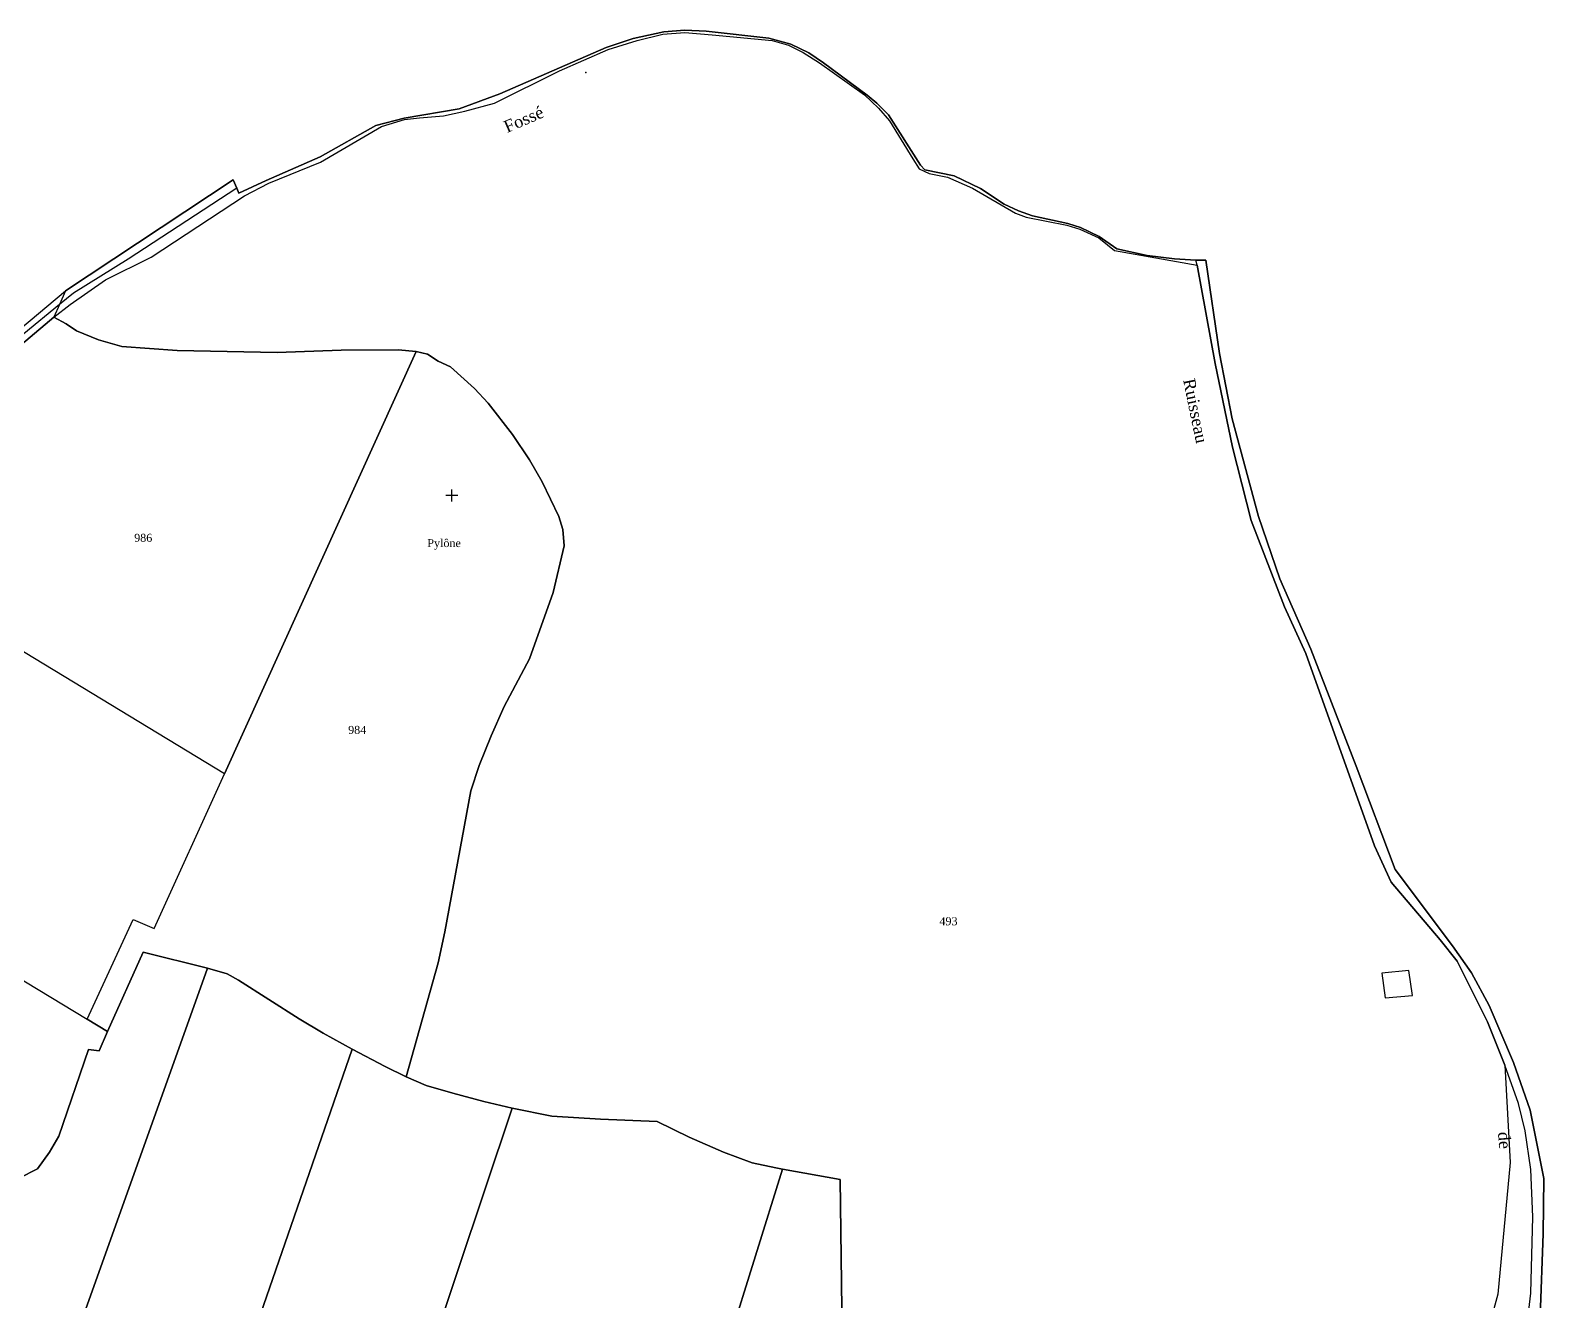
# Model space of a CAD drawing. Extents: x 1206804 to 1210977, y 6152742 to 6157901.
# Drawn here: x 1208784.9 to 1209163.1, y 6154077.2 to 6154395 of the extents above; entities that cross this region are included whole.
import ezdxf

# ---------------------------------------------------------------- set-up
doc = ezdxf.new("R2010")
doc.units = 0
doc.linetypes.add('CONTINU', pattern=[0])
doc.layers.get('0').update_dxf_attribs({"linetype": 'CONTINU'})
for name, color, linetype in [('1FLECHEFL', 7, 'CONTINU'), ('1LIEUDIT', 7, 'CONTINU'), ('1PARCELLE', 7, 'CONTINU'), ('1SUBDSECT', 7, 'CONTINU'), ('1TRONFLUV', 7, 'CONTINU'), ('3CALVAIRE', 7, 'CONTINU'), ('3CALVAIRETEX', 7, 'CONTINU'), ('3LIMNONPARC', 7, 'CONTINU'), ('3PARCELLETEX', 7, 'CONTINU'), ('3TRONFLUVTEX', 7, 'CONTINU')]:
    doc.layers.add(name, color=color, linetype=linetype)
doc.styles.get("Standard").update_dxf_attribs({"font": 'Times New Roman'})

# ---------------------------------------------------------------- blocks, each defined once
blk = doc.blocks.new('DETATOPO')
for points in [[(-1.5, 0), (1.5, 0)], [(0, -1.5), (0, 1.5)]]:
    blk.add_lwpolyline(points)
blk = doc.blocks.new('FLECHRU1')
blk.add_point((0, 0))

msp = doc.modelspace()

# ---------------------------------------------------------------- linework, layer by layer
at = {"layer": '1LIEUDIT'}
for points in [[(1209162.22, 6154073.53), (1209162.96, 6154094.15), (1209163.08, 6154108.04), (1209159.72, 6154125.06), (1209155.52, 6154137.01), (1209149.47, 6154151.28), (1209145.07, 6154159.39), (1209140.32, 6154166.2), (1209125.94, 6154185.22), (1209116.21, 6154211.06), (1209104.89, 6154240.26), (1209097.1, 6154257.86), (1209091.82, 6154273.44), (1209085.21, 6154297.89), (1209082.06, 6154314.22), (1209078.65, 6154337.52), (1209076.16, 6154337.5), (1209070.78, 6154337.8), (1209063.99, 6154338.69), (1209056.4, 6154340.37), (1209051.98, 6154343.39), (1209047.34, 6154345.65), (1209044.13, 6154346.68), (1209035.35, 6154348.58), (1209031.8, 6154349.82), (1209028.25, 6154351.54), (1209022.31, 6154355.42), (1209015.72, 6154358.56), (1209008.42, 6154360.06), (1209007.3, 6154361.28), (1208999.32, 6154373.82), (1208996.4, 6154376.71), (1208994, 6154378.78), (1208983.06, 6154386.85), (1208979.42, 6154389.31), (1208974.94, 6154391.51), (1208969.46, 6154392.95), (1208953.82, 6154394.75), (1208948.49, 6154394.96), (1208943.23, 6154394.55), (1208935.54, 6154392.94), (1208928.76, 6154390.64), (1208902.19, 6154379.08), (1208892.02, 6154375.36), (1208878.32, 6154373.03), (1208871.27, 6154371.2), (1208857.32, 6154363.35), (1208843.79, 6154357.42), (1208836.97, 6154354.23), (1208836.51, 6154355.53), (1208835.62, 6154357.62), (1208793.72, 6154329.84), (1208792.17, 6154326.41), (1208790.74, 6154323.28), (1208777.83, 6154312.36)], [(1208782.23, 6154320.28), (1208793.72, 6154329.84), (1208792.17, 6154326.41), (1208790.74, 6154323.28), (1208777.83, 6154312.36)]]:
    msp.add_lwpolyline(points, dxfattribs=at)
at = {"layer": '1PARCELLE'}
for points in [[(1208987.73, 6154068.98), (1208987.28, 6154107.78), (1208972.85, 6154110.37), (1208971.21, 6154110.66), (1208965.27, 6154111.94), (1208958.11, 6154114.63), (1208949.5, 6154118.36), (1208941.55, 6154122.23), (1208927.35, 6154122.82), (1208915.19, 6154123.57), (1208905.29, 6154125.59), (1208898.21, 6154127.24), (1208890.47, 6154129.35), (1208883.83, 6154131.29), (1208878.82, 6154133.45), (1208886.8, 6154161.91), (1208888.5, 6154169.68), (1208894.95, 6154204.87), (1208897.08, 6154211.19), (1208900.06, 6154218.61), (1208903.31, 6154225.97), (1208909.63, 6154237.92), (1208915.57, 6154254.44), (1208918.27, 6154266.15), (1208917.93, 6154270.23), (1208917, 6154273.41), (1208912.78, 6154282.08), (1208909.65, 6154287.58), (1208905.42, 6154293.93), (1208899.31, 6154301.78), (1208895.91, 6154305.46), (1208889.9, 6154310.84), (1208886.85, 6154312.23), (1208884.18, 6154314.02), (1208881.28, 6154314.7), (1208881.28, 6154314.7), (1208876.83, 6154315.13), (1208862.56, 6154315.05), (1208846.57, 6154314.43), (1208821.58, 6154314.93), (1208807.76, 6154315.96), (1208801.89, 6154317.59), (1208796.45, 6154319.84), (1208793.84, 6154321.58), (1208790.74, 6154323.28), (1208794.88, 6154326.44), (1208803.64, 6154332.61), (1208815.08, 6154338.22), (1208838.43, 6154353.62), (1208844.52, 6154356.78), (1208857.41, 6154361.99), (1208872.64, 6154370.94), (1208878.37, 6154372.68), (1208882.12, 6154373.11), (1208888.1, 6154373.56), (1208893.47, 6154374.73), (1208900.88, 6154376.74), (1208917.12, 6154384.83), (1208929.32, 6154390.18), (1208936.51, 6154392.38), (1208942.99, 6154394.01), (1208948.43, 6154394.38), (1208955.3, 6154393.85), (1208970.28, 6154392.38), (1208974.35, 6154391.22), (1208978.01, 6154389.42), (1208982.07, 6154386.84), (1208993.31, 6154378.79), (1208996.88, 6154375.5), (1208999.57, 6154372.34), (1209005.39, 6154362.81), (1209007.01, 6154360.34), (1209009.47, 6154359.19), (1209014.07, 6154358.21), (1209020.37, 6154355.47), (1209031.07, 6154349.24), (1209033.71, 6154348.23), (1209043.94, 6154346.25), (1209047.12, 6154345.22), (1209051.88, 6154343.1), (1209055.78, 6154339.93), (1209076.47, 6154336.26), (1209081, 6154311.67), (1209085.31, 6154290.78), (1209089.94, 6154272.45), (1209098.3, 6154250.84), (1209103.62, 6154239.24), (1209120.82, 6154191.19), (1209124.99, 6154182.11), (1209137.23, 6154167.66), (1209141.43, 6154162.32), (1209149.06, 6154147.17), (1209153.37, 6154136.35), (1209154.68, 6154112.04), (1209151.63, 6154079.09), (1209150.09, 6154073.59)], [(1209159.19, 6154073.72), (1209159.89, 6154079.34), (1209160.38, 6154098.46), (1209159.85, 6154110.26), (1209158.4, 6154119.93), (1209156.77, 6154126.72), (1209153.37, 6154136.35), (1209154.68, 6154112.04), (1209151.63, 6154079.09), (1209150.09, 6154073.59)]]:
    msp.add_lwpolyline(points, dxfattribs=at)
for points in [[(1208881.28, 6154314.7), (1208833.4, 6154209.17), (1208722.05, 6154276.73), (1208725.34, 6154279.12), (1208729.9, 6154281.48), (1208739.35, 6154284.78), (1208744.22, 6154287.35), (1208752.6, 6154295.13), (1208760.66, 6154301.8), (1208764.47, 6154304.79), (1208772.59, 6154308.69), (1208777.83, 6154312.36), (1208790.74, 6154323.28), (1208793.84, 6154321.58), (1208796.45, 6154319.84), (1208801.89, 6154317.59), (1208807.76, 6154315.96), (1208821.58, 6154314.93), (1208846.57, 6154314.43), (1208862.56, 6154315.05), (1208876.83, 6154315.13), (1208881.28, 6154314.7)], [(1208829.17, 6154160.54), (1208813.07, 6154164.58), (1208804.2, 6154144.72), (1208799.06, 6154147.83), (1208810.63, 6154172.71), (1208815.84, 6154170.46), (1208833.4, 6154209.17), (1208881.28, 6154314.7), (1208884.18, 6154314.02), (1208886.85, 6154312.23), (1208889.9, 6154310.84), (1208895.91, 6154305.46), (1208899.31, 6154301.78), (1208905.42, 6154293.93), (1208909.65, 6154287.58), (1208912.78, 6154282.08), (1208917, 6154273.41), (1208917.93, 6154270.23), (1208918.27, 6154266.15), (1208915.57, 6154254.44), (1208909.63, 6154237.92), (1208903.31, 6154225.97), (1208900.06, 6154218.61), (1208897.08, 6154211.19), (1208894.95, 6154204.87), (1208888.5, 6154169.68), (1208886.8, 6154161.91), (1208878.82, 6154133.45), (1208873.57, 6154136.04), (1208865.31, 6154140.34), (1208858.11, 6154144.33), (1208852.08, 6154147.91), (1208836.91, 6154157.58), (1208834.08, 6154159.16), (1208829.17, 6154160.54)], [(1208833.4, 6154209.17), (1208722.05, 6154276.73), (1208719.42, 6154273.14), (1208715.7, 6154265.9), (1208713.55, 6154260.69), (1208708.97, 6154239.99), (1208707.94, 6154236.31), (1208704.08, 6154228.17), (1208699.67, 6154219.39), (1208694.34, 6154211.21), (1208799.06, 6154147.83), (1208810.63, 6154172.71), (1208815.84, 6154170.46), (1208833.4, 6154209.17)], [(1208804.2, 6154144.72), (1208802.07, 6154139.92), (1208799.4, 6154140.25), (1208791.98, 6154118.58), (1208789.69, 6154114.61), (1208786.71, 6154110.39), (1208782.07, 6154108.06), (1208770.58, 6154104.23), (1208756.24, 6154100.12), (1208744, 6154097.72), (1208713.7, 6154115.22), (1208697.53, 6154124.93), (1208727.34, 6154172.29), (1208714.09, 6154183.15), (1208717.14, 6154188.09), (1208689.53, 6154204.77), (1208694.34, 6154211.21), (1208799.06, 6154147.83), (1208804.2, 6154144.72)], [(1208700.54, 6153885.11), (1208711.85, 6153908.38), (1208732.84, 6153951.54), (1208707.95, 6153962.03), (1208734.1, 6153997.7), (1208757.39, 6154028.62), (1208756.13, 6154035.99), (1208744, 6154097.72), (1208756.24, 6154100.12), (1208770.58, 6154104.23), (1208782.07, 6154108.06), (1208786.71, 6154110.39), (1208789.69, 6154114.61), (1208791.98, 6154118.58), (1208799.4, 6154140.25), (1208802.07, 6154139.92), (1208804.2, 6154144.72), (1208813.07, 6154164.58), (1208829.17, 6154160.54), (1208727.35, 6153875.78), (1208718.13, 6153879.35), (1208704.88, 6153883.97), (1208700.54, 6153885.11)], [(1208727.35, 6153875.78), (1208829.17, 6154160.54), (1208834.08, 6154159.16), (1208836.91, 6154157.58), (1208852.08, 6154147.91), (1208858.11, 6154144.33), (1208865.31, 6154140.34), (1208768.4, 6153860.3), (1208754.59, 6153865.49), (1208727.35, 6153875.78)], [(1208865.31, 6154140.34), (1208873.57, 6154136.04), (1208878.82, 6154133.45), (1208883.83, 6154131.29), (1208890.47, 6154129.35), (1208898.21, 6154127.24), (1208905.29, 6154125.59), (1208871.43, 6154024.27), (1208845.8, 6153947.59), (1208836.16, 6153918.74), (1208829.02, 6153897.38), (1208824.28, 6153883.21), (1208812.68, 6153848.5), (1208781.3, 6153856.5), (1208774.74, 6153857.85), (1208770.64, 6153859.26), (1208768.4, 6153860.3), (1208865.31, 6154140.34)], [(1208871.43, 6154024.27), (1208905.29, 6154125.59), (1208915.19, 6154123.57), (1208927.35, 6154122.82), (1208941.55, 6154122.23), (1208949.5, 6154118.36), (1208958.11, 6154114.63), (1208965.27, 6154111.94), (1208971.21, 6154110.66), (1208972.85, 6154110.37), (1208925.65, 6153958.72), (1208916.94, 6153965.15), (1208901.6, 6153976.47), (1208893.19, 6153980.62), (1208888.37, 6153983), (1208871.43, 6154024.27)], [(1208972.85, 6154110.37), (1208987.28, 6154107.78), (1208987.73, 6154068.98), (1208953.53, 6153941.22), (1208951.14, 6153943.91), (1208950.28, 6153940.55), (1208925.65, 6153958.72), (1208972.85, 6154110.37)]]:
    msp.add_lwpolyline(points, close=True, dxfattribs=at)
at = {"layer": '1SUBDSECT'}
msp.add_lwpolyline([(1208782.23, 6154320.28), (1208793.72, 6154329.84), (1208835.62, 6154357.62), (1208836.51, 6154355.53), (1208836.97, 6154354.23), (1208843.79, 6154357.42), (1208857.32, 6154363.35), (1208871.27, 6154371.2), (1208878.32, 6154373.03), (1208892.02, 6154375.36), (1208902.19, 6154379.08), (1208928.76, 6154390.64), (1208935.54, 6154392.94), (1208943.23, 6154394.55), (1208948.49, 6154394.96), (1208953.82, 6154394.75), (1208969.46, 6154392.95), (1208974.94, 6154391.51), (1208979.42, 6154389.31), (1208983.06, 6154386.85), (1208994, 6154378.78), (1208996.4, 6154376.71), (1208999.32, 6154373.82), (1209007.3, 6154361.28), (1209008.42, 6154360.06), (1209015.72, 6154358.56), (1209022.31, 6154355.42), (1209028.25, 6154351.54), (1209031.8, 6154349.82), (1209035.35, 6154348.58), (1209044.13, 6154346.68), (1209047.34, 6154345.65), (1209051.98, 6154343.39), (1209056.4, 6154340.37), (1209063.99, 6154338.69), (1209070.78, 6154337.8), (1209076.16, 6154337.5), (1209078.65, 6154337.52), (1209082.06, 6154314.22), (1209085.21, 6154297.89), (1209091.82, 6154273.44), (1209097.1, 6154257.86), (1209104.89, 6154240.26), (1209116.21, 6154211.06), (1209125.94, 6154185.22), (1209140.32, 6154166.2), (1209145.07, 6154159.39), (1209149.47, 6154151.28), (1209155.52, 6154137.01), (1209159.72, 6154125.06), (1209163.08, 6154108.04), (1209162.96, 6154094.15), (1209162.22, 6154073.53)], dxfattribs=at)
at = {"layer": '1TRONFLUV'}
for points in [[(1208777.83, 6154312.36), (1208790.74, 6154323.28), (1208794.88, 6154326.44), (1208803.64, 6154332.61), (1208815.08, 6154338.22), (1208838.43, 6154353.62), (1208844.52, 6154356.78), (1208857.41, 6154361.99), (1208872.64, 6154370.94), (1208878.37, 6154372.68), (1208882.12, 6154373.11), (1208888.1, 6154373.56), (1208893.47, 6154374.73), (1208900.88, 6154376.74), (1208917.12, 6154384.83), (1208929.32, 6154390.18), (1208936.51, 6154392.38), (1208942.99, 6154394.01), (1208948.43, 6154394.38), (1208955.3, 6154393.85), (1208970.28, 6154392.38), (1208974.35, 6154391.22), (1208978.01, 6154389.42), (1208982.07, 6154386.84), (1208993.31, 6154378.79), (1208996.88, 6154375.5), (1208999.57, 6154372.34), (1209005.39, 6154362.81), (1209007.01, 6154360.34), (1209009.47, 6154359.19), (1209014.07, 6154358.21), (1209020.37, 6154355.47), (1209031.07, 6154349.24), (1209033.71, 6154348.23), (1209043.94, 6154346.25), (1209047.12, 6154345.22), (1209051.88, 6154343.1), (1209055.78, 6154339.93), (1209076.47, 6154336.26), (1209076.47, 6154336.26), (1209076.16, 6154337.5), (1209070.78, 6154337.8), (1209063.99, 6154338.69), (1209056.4, 6154340.37), (1209051.98, 6154343.39), (1209047.34, 6154345.65), (1209044.13, 6154346.68), (1209035.35, 6154348.58), (1209031.8, 6154349.82), (1209028.25, 6154351.54), (1209022.31, 6154355.42), (1209015.72, 6154358.56), (1209008.42, 6154360.06), (1209007.3, 6154361.28), (1208999.32, 6154373.82), (1208996.4, 6154376.71), (1208994, 6154378.78), (1208983.06, 6154386.85), (1208979.42, 6154389.31), (1208974.94, 6154391.51), (1208969.46, 6154392.95), (1208953.82, 6154394.75), (1208948.49, 6154394.96), (1208943.23, 6154394.55), (1208935.54, 6154392.94), (1208928.76, 6154390.64), (1208902.19, 6154379.08), (1208892.02, 6154375.36), (1208878.32, 6154373.03), (1208871.27, 6154371.2), (1208857.32, 6154363.35), (1208843.79, 6154357.42), (1208836.97, 6154354.23), (1208836.51, 6154355.53), (1208809.35, 6154337.78), (1208795.66, 6154329.3), (1208792.17, 6154326.41), (1208783.28, 6154319.06)], [(1209159.19, 6154073.72), (1209159.89, 6154079.34), (1209160.38, 6154098.46), (1209159.85, 6154110.26), (1209158.4, 6154119.93), (1209156.77, 6154126.72), (1209153.37, 6154136.35), (1209149.06, 6154147.17), (1209141.43, 6154162.32), (1209137.23, 6154167.66), (1209124.99, 6154182.11), (1209120.82, 6154191.19), (1209103.62, 6154239.24), (1209098.3, 6154250.84), (1209089.94, 6154272.45), (1209085.31, 6154290.78), (1209081, 6154311.67), (1209076.47, 6154336.26), (1209076.47, 6154336.26), (1209076.16, 6154337.5), (1209078.65, 6154337.52), (1209082.06, 6154314.22), (1209085.21, 6154297.89), (1209091.82, 6154273.44), (1209097.1, 6154257.86), (1209104.89, 6154240.26), (1209116.21, 6154211.06), (1209125.94, 6154185.22), (1209140.32, 6154166.2), (1209145.07, 6154159.39), (1209149.47, 6154151.28), (1209155.52, 6154137.01), (1209159.72, 6154125.06), (1209163.08, 6154108.04), (1209162.96, 6154094.15), (1209162.22, 6154073.53)]]:
    msp.add_lwpolyline(points, dxfattribs=at)
at = {"layer": '3LIMNONPARC'}
msp.add_lwpolyline([(1209129.33, 6154159.97), (1209122.6, 6154159.31), (1209123.48, 6154153.2), (1209130.25, 6154153.74), (1209129.33, 6154159.97)], close=True, dxfattribs=at)

# ---------------------------------------------------------------- block references
at = {"layer": '1FLECHEFL', "rotation": 19.2}
msp.add_blockref('FLECHRU1', (1208923.75, 6154384.4), dxfattribs=at)
at = {"layer": '3CALVAIRE', "rotation": 90}
msp.add_blockref('DETATOPO', (1208890.26, 6154278.73), dxfattribs=at)

# ---------------------------------------------------------------- texts
at = {"layer": '3CALVAIRETEX'}
msp.add_text('Pylône', height=2, dxfattribs=at).set_placement((1208884.09, 6154265.81))
at = {"layer": '3PARCELLETEX'}
for s, p in [('986', (1208810.84, 6154267.12)), ('984', (1208864.31, 6154219.12)), ('493', (1209012.06, 6154171.3))]:
    msp.add_text(s, height=2, dxfattribs=at).set_placement(p)
at = {"layer": '3TRONFLUVTEX'}
for s, rotation, p in [('Fossé', 23.3, (1208904.03, 6154369.28)), ('Ruisseau', 281.6, (1209072.95, 6154307.57)), ('de', 274.7, (1209151.63, 6154119.57))]:
    msp.add_text(s, height=3, rotation=rotation, dxfattribs=at).set_placement(p)

doc.saveas('drawing.dxf')
